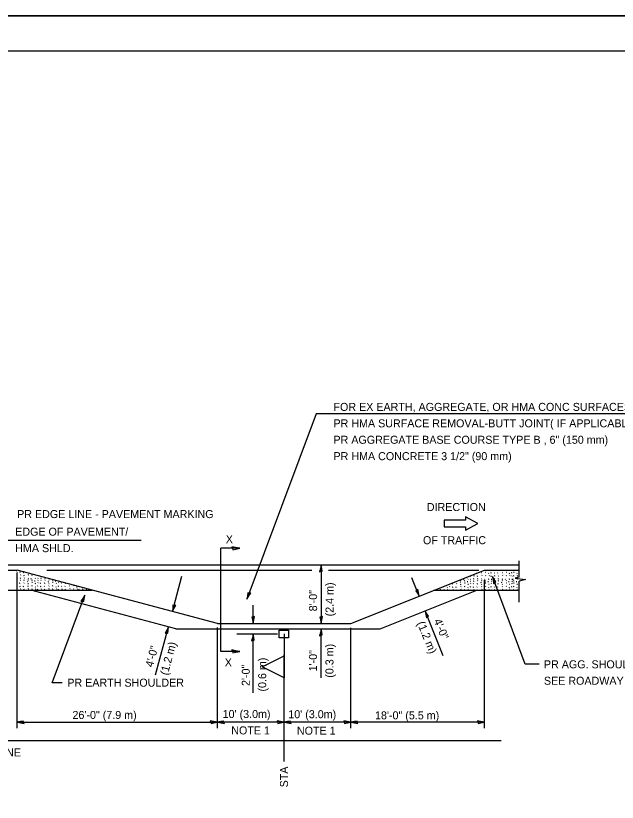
# Model space of a CAD drawing. Extents: x 69745 to 71785, y 66535 to 66975.
# Drawn here: x 70519.4 to 70691.1, y 66750.3 to 66974.8 of the extents above; entities that cross this region are included whole.
import ezdxf

# ---------------------------------------------------------------- set-up
doc = ezdxf.new("R2010")
doc.units = 0
for name, color, linetype in [('Design_PR_Back of Gutter or Curb line', 7, 'Continuous'), ('Design_PR_EOP', 7, 'Continuous'), ('Design_PR_Face of Curb line', 7, 'Continuous'), ('Design_PR_PMK Symbols', 7, 'Continuous'), ('Design_PR_Roadway Dimensions', 7, 'Continuous'), ('Design_PR_Roadway Notes', 7, 'Continuous'), ('Design_PR_Sidewalk', 7, 'Continuous'), ('Level 48', 7, 'Continuous'), ('ROW_EX ROW Line', 7, 'Continuous'), ('Sheets_50 Reference Boundary', 7, 'Continuous'), ('Sheets_General Details', 7, 'Continuous'), ('Sheets_Printer Plotting Border', 7, 'Continuous'), ('Stage_Construction Traffic Control', 7, 'Continuous'), ('Topo_Mailbox', 7, 'Continuous')]:
    doc.layers.add(name, color=color, linetype=linetype)

msp = doc.modelspace()

# ---------------------------------------------------------------- linework, layer by layer
at = {"layer": 'Design_PR_Back of Gutter or Curb line'}
for p, q in [((70499.84, 66810.87), (70541.23, 66810.87)), ((70565.12, 66799.84), (70523.77, 66810.87)), ((70623.42, 66799.84), (70650.98, 66810.87)), ((70638.65, 66810.87), (70663.12, 66810.87)), ((70565.12, 66799.84), (70623.42, 66799.84))]:
    msp.add_line(p, q, dxfattribs=at)
at = {"layer": 'Design_PR_EOP'}
for p, q in [((70499.84, 66816.58), (70519.8, 66816.58)), ((70653.15, 66816.58), (70663.12, 66816.58))]:
    msp.add_line(p, q, dxfattribs=at)
at = {"layer": 'Design_PR_Face of Curb line'}
for p, q in [((70519.7, 66816.03), (70519.85, 66816.11)), ((70519.71, 66815.06), (70519.86, 66815.14)), ((70520.6, 66815.96), (70520.75, 66816.04)), ((70520.76, 66815.14), (70520.91, 66815.22)), ((70521.57, 66815.9), (70521.72, 66815.98)), ((70521.73, 66815.08), (70521.88, 66815.15)), ((70523, 66815.24), (70523.15, 66815.32)), ((70524.04, 66815.18), (70524.19, 66815.25)), ((70650.96, 66815.7), (70651.11, 66815.78)), ((70652.3, 66815.86), (70652.45, 66815.94)), ((70652.39, 66815.04), (70652.54, 66815.12)), ((70653.43, 66815.95), (70653.57, 66816.02)), ((70653.43, 66814.98), (70653.58, 66815.05)), ((70654.32, 66815.58), (70654.47, 66815.66)), ((70654.39, 66816.56), (70654.44, 66816.58)), ((70654.48, 66814.99), (70654.63, 66815.06)), ((70655.01, 66815.83), (70655.16, 66815.91)), ((70655.91, 66815.77), (70656.06, 66815.84)), ((70656.88, 66815.7), (70657.03, 66815.78)), ((70658.22, 66816.54), (70658.31, 66816.58)), ((70658.22, 66815.86), (70658.37, 66815.94)), ((70658.3, 66815.04), (70658.45, 66815.12)), ((70659.34, 66815.95), (70659.49, 66816.02)), ((70659.35, 66814.98), (70659.5, 66815.05)), ((70660.24, 66815.58), (70660.39, 66815.66)), ((70660.31, 66816.56), (70660.36, 66816.58)), ((70660.4, 66814.99), (70660.55, 66815.06)), ((70660.93, 66815.83), (70661.08, 66815.91)), ((70661.49, 66815.95), (70661.64, 66816.02)), ((70661.5, 66814.98), (70661.65, 66815.05)), ((70662.39, 66815.58), (70662.54, 66815.66)), ((70662.46, 66816.56), (70662.51, 66816.58)), ((70662.55, 66814.99), (70662.69, 66815.06)), ((70519.76, 66813.58), (70519.91, 66813.66)), ((70519.77, 66812.98), (70519.92, 66813.06)), ((70519.79, 66814.16), (70519.94, 66814.24)), ((70520.52, 66812.84), (70520.67, 66812.92)), ((70520.66, 66813.66), (70520.81, 66813.74)), ((70520.69, 66814.32), (70520.84, 66814.4)), ((70521.71, 66812.85), (70521.86, 66812.93)), ((70521.78, 66813.75), (70521.93, 66813.82)), ((70521.81, 66814.26), (70521.96, 66814.33)), ((70522.75, 66813.23), (70522.9, 66813.31)), ((70522.9, 66813.76), (70523.05, 66813.83)), ((70522.91, 66812.71), (70523.06, 66812.79)), ((70522.93, 66814.19), (70523.08, 66814.27)), ((70523.75, 66814.13), (70523.9, 66814.2)), ((70524.02, 66813.7), (70524.17, 66813.77)), ((70524.03, 66813.1), (70524.17, 66813.17)), ((70524.77, 66813.48), (70524.92, 66813.55)), ((70524.95, 66814.21), (70525.1, 66814.29)), ((70525, 66812.73), (70525.15, 66812.81)), ((70525.68, 66813.58), (70525.83, 66813.66)), ((70525.69, 66812.98), (70525.84, 66813.06)), ((70525.71, 66814.16), (70525.86, 66814.24)), ((70526.43, 66812.84), (70526.58, 66812.92)), ((70526.58, 66813.66), (70526.72, 66813.74)), ((70526.61, 66814.32), (70526.76, 66814.4)), ((70527.63, 66812.85), (70527.78, 66812.93)), ((70527.7, 66813.75), (70527.84, 66813.82)), ((70527.73, 66814.26), (70527.88, 66814.33)), ((70528.67, 66813.23), (70528.82, 66813.31)), ((70528.82, 66813.76), (70528.97, 66813.83)), ((70528.83, 66812.71), (70528.97, 66812.79)), ((70529.94, 66813.7), (70530.09, 66813.77)), ((70529.94, 66813.1), (70530.09, 66813.17)), ((70530.69, 66813.48), (70530.84, 66813.55)), ((70530.92, 66812.73), (70531.07, 66812.81)), ((70531.6, 66812.98), (70531.75, 66813.06)), ((70532.35, 66812.84), (70532.5, 66812.92)), ((70533.55, 66812.85), (70533.63, 66812.89)), ((70646.23, 66813.04), (70646.38, 66813.11)), ((70646.37, 66813.56), (70646.52, 66813.64)), ((70647.23, 66813.93), (70647.38, 66814.01)), ((70647.49, 66813.5), (70647.64, 66813.57)), ((70647.5, 66812.9), (70647.65, 66812.98)), ((70648.24, 66813.28), (70648.39, 66813.36)), ((70648.42, 66814.02), (70648.57, 66814.09)), ((70649.1, 66814.86), (70649.25, 66814.94)), ((70649.15, 66813.38), (70649.3, 66813.46)), ((70649.16, 66812.78), (70649.31, 66812.86)), ((70649.18, 66813.97), (70649.33, 66814.04)), ((70650.05, 66813.46), (70650.2, 66813.54)), ((70650.08, 66814.12), (70650.23, 66814.2)), ((70650.15, 66814.95), (70650.3, 66815.02)), ((70651.12, 66814.88), (70651.27, 66814.96)), ((70651.17, 66813.55), (70651.32, 66813.63)), ((70651.2, 66814.06), (70651.35, 66814.14)), ((70652.14, 66813.04), (70652.29, 66813.11)), ((70652.29, 66813.56), (70652.44, 66813.64)), ((70652.32, 66814), (70652.47, 66814.07)), ((70653.14, 66813.93), (70653.29, 66814.01)), ((70653.41, 66813.5), (70653.56, 66813.57)), ((70653.42, 66812.9), (70653.56, 66812.98)), ((70654.16, 66813.28), (70654.31, 66813.36)), ((70654.34, 66814.02), (70654.49, 66814.09)), ((70655.02, 66814.86), (70655.17, 66814.94)), ((70655.07, 66813.38), (70655.22, 66813.46)), ((70655.08, 66812.78), (70655.23, 66812.86)), ((70655.1, 66813.97), (70655.25, 66814.04)), ((70655.97, 66813.46), (70656.11, 66813.54)), ((70656, 66814.12), (70656.15, 66814.2)), ((70656.06, 66814.95), (70656.21, 66815.02)), ((70657.04, 66814.88), (70657.19, 66814.96)), ((70657.09, 66813.55), (70657.23, 66813.63)), ((70657.12, 66814.06), (70657.27, 66814.14)), ((70658.06, 66813.04), (70658.21, 66813.11)), ((70658.21, 66813.56), (70658.36, 66813.64)), ((70658.24, 66814), (70658.39, 66814.07)), ((70659.06, 66813.93), (70659.21, 66814.01)), ((70659.33, 66813.5), (70659.48, 66813.57)), ((70659.33, 66812.9), (70659.48, 66812.98)), ((70660.08, 66813.28), (70660.23, 66813.36)), ((70660.26, 66814.02), (70660.41, 66814.09)), ((70660.94, 66814.86), (70661.09, 66814.94)), ((70660.99, 66813.38), (70661.14, 66813.46)), ((70660.99, 66812.78), (70661.14, 66812.86)), ((70661.02, 66813.97), (70661.17, 66814.04)), ((70661.27, 66813.96), (70661.36, 66814.01)), ((70661.48, 66813.5), (70661.62, 66813.57)), ((70661.48, 66812.9), (70661.63, 66812.98)), ((70662.22, 66813.28), (70662.37, 66813.36)), ((70662.4, 66814.02), (70662.55, 66814.09)), ((70663.08, 66814.86), (70663.12, 66814.88)), ((70519.7, 66812.01), (70519.85, 66812.09)), ((70519.71, 66811.04), (70519.86, 66811.12)), ((70520.6, 66811.94), (70520.75, 66812.02)), ((70520.76, 66811.12), (70520.91, 66811.2)), ((70521.57, 66811.88), (70521.72, 66811.95)), ((70521.73, 66811.06), (70521.88, 66811.13)), ((70522.91, 66812.04), (70523.06, 66812.12)), ((70523, 66811.22), (70523.15, 66811.3)), ((70524.04, 66812.13), (70524.18, 66812.2)), ((70524.04, 66811.15), (70524.19, 66811.23)), ((70524.93, 66811.76), (70525.08, 66811.84)), ((70525.09, 66811.16), (70525.24, 66811.24)), ((70525.62, 66812.01), (70525.77, 66812.09)), ((70525.63, 66811.04), (70525.78, 66811.12)), ((70526.52, 66811.94), (70526.67, 66812.02)), ((70526.67, 66811.12), (70526.82, 66811.2)), ((70527.49, 66811.88), (70527.64, 66811.95)), ((70527.65, 66811.06), (70527.8, 66811.13)), ((70528.83, 66812.04), (70528.98, 66812.12)), ((70528.91, 66811.22), (70529.06, 66811.3)), ((70529.95, 66812.13), (70530.1, 66812.2)), ((70529.96, 66811.15), (70530.11, 66811.23)), ((70530.85, 66811.76), (70531, 66811.84)), ((70531.01, 66811.16), (70531.16, 66811.24)), ((70531.54, 66812.01), (70531.69, 66812.09)), ((70531.55, 66811.04), (70531.7, 66811.12)), ((70532.44, 66811.94), (70532.58, 66812.02)), ((70532.59, 66811.12), (70532.74, 66811.2)), ((70533.41, 66811.88), (70533.56, 66811.95)), ((70533.56, 66811.06), (70533.71, 66811.13)), ((70534.75, 66812.04), (70534.9, 66812.12)), ((70534.83, 66811.22), (70534.98, 66811.3)), ((70535.87, 66812.13), (70536.02, 66812.2)), ((70535.88, 66811.15), (70536.03, 66811.23)), ((70536.77, 66811.76), (70536.92, 66811.84)), ((70536.92, 66811.16), (70537.07, 66811.24)), ((70537.46, 66811.04), (70537.61, 66811.12)), ((70538.51, 66811.12), (70538.66, 66811.2)), ((70539.48, 66811.06), (70539.63, 66811.13)), ((70639.3, 66810.87), (70639.43, 66810.94)), ((70640.55, 66811.02), (70640.7, 66811.1)), ((70641.59, 66811.93), (70641.74, 66812)), ((70641.6, 66810.96), (70641.75, 66811.03)), ((70642.49, 66811.56), (70642.64, 66811.64)), ((70642.64, 66810.97), (70642.79, 66811.04)), ((70643.18, 66811.81), (70643.32, 66811.89)), ((70643.24, 66810.87), (70643.33, 66810.92)), ((70643.99, 66812.64), (70644.14, 66812.72)), ((70644.07, 66811.75), (70644.22, 66811.82)), ((70644.23, 66810.92), (70644.38, 66811)), ((70645.04, 66811.68), (70645.19, 66811.76)), ((70645.18, 66812.65), (70645.33, 66812.73)), ((70645.22, 66810.87), (70645.35, 66810.94)), ((70646.38, 66812.51), (70646.53, 66812.59)), ((70646.39, 66811.84), (70646.54, 66811.92)), ((70646.47, 66811.02), (70646.62, 66811.1)), ((70647.51, 66811.93), (70647.66, 66812)), ((70647.52, 66810.96), (70647.67, 66811.03)), ((70648.41, 66811.56), (70648.56, 66811.64)), ((70648.47, 66812.53), (70648.62, 66812.61)), ((70648.56, 66810.97), (70648.71, 66811.04)), ((70649.09, 66811.81), (70649.24, 66811.89)), ((70649.15, 66810.87), (70649.25, 66810.92)), ((70649.91, 66812.64), (70650.06, 66812.72)), ((70649.99, 66811.75), (70650.14, 66811.82)), ((70650.15, 66810.92), (70650.3, 66811)), ((70650.96, 66811.68), (70651.11, 66811.76)), ((70651.1, 66812.65), (70651.25, 66812.73)), ((70651.13, 66810.87), (70651.27, 66810.94)), ((70652.3, 66812.51), (70652.45, 66812.59)), ((70652.3, 66811.84), (70652.45, 66811.92)), ((70652.39, 66811.02), (70652.54, 66811.1)), ((70653.43, 66811.93), (70653.57, 66812)), ((70653.43, 66810.96), (70653.58, 66811.03)), ((70654.32, 66811.56), (70654.47, 66811.64)), ((70654.39, 66812.53), (70654.54, 66812.61)), ((70654.48, 66810.97), (70654.63, 66811.04)), ((70655.01, 66811.81), (70655.16, 66811.89)), ((70655.07, 66810.87), (70655.17, 66810.92)), ((70655.82, 66812.64), (70655.97, 66812.72)), ((70655.91, 66811.75), (70656.06, 66811.82)), ((70656.06, 66810.92), (70656.21, 66811)), ((70656.88, 66811.68), (70657.03, 66811.76)), ((70657.02, 66812.65), (70657.17, 66812.73)), ((70657.05, 66810.87), (70657.19, 66810.94)), ((70658.22, 66812.51), (70658.36, 66812.59)), ((70658.22, 66811.84), (70658.37, 66811.92)), ((70658.3, 66811.02), (70658.45, 66811.1)), ((70659.34, 66811.93), (70659.49, 66812)), ((70659.35, 66810.96), (70659.5, 66811.03)), ((70660.24, 66811.56), (70660.39, 66811.64)), ((70660.31, 66812.53), (70660.46, 66812.61)), ((70660.4, 66810.97), (70660.55, 66811.04)), ((70660.93, 66811.81), (70661.08, 66811.89)), ((70660.99, 66810.87), (70661.09, 66810.92)), ((70661.49, 66811.93), (70661.64, 66812)), ((70661.5, 66810.96), (70661.65, 66811.03)), ((70662.39, 66811.56), (70662.54, 66811.64)), ((70662.46, 66812.53), (70662.6, 66812.61)), ((70662.55, 66810.97), (70662.69, 66811.04)), ((70663.07, 66811.81), (70663.12, 66811.84))]:
    msp.add_line(p, q, dxfattribs=at)
at = {"layer": 'Design_PR_PMK Symbols'}
msp.add_line((70511.25, 66818.08), (70663.12, 66818.08), dxfattribs=at)
at = {"layer": 'Design_PR_Roadway Dimensions'}
for p, q in [((70577.96, 66793.32), (70577.96, 66822.8)), ((70583.36, 66822.8), (70577.96, 66822.8)), ((70606.57, 66818.08), (70606.57, 66801.34)), ((70519.8, 66771.5), (70519.8, 66815.77)), ((70564.15, 66804.76), (70566.84, 66814.83)), ((70634.57, 66809.15), (70632.46, 66814.41)), ((70653.15, 66771.5), (70653.15, 66813.75)), ((70587.14, 66801.34), (70587.14, 66806.6)), ((70641.38, 66792.12), (70636.24, 66804.97)), ((70559.32, 66786.66), (70562.99, 66800.41)), ((70576.95, 66771.5), (70576.95, 66800.17)), ((70606.57, 66785.78), (70606.57, 66799.84)), ((70615.05, 66771.5), (70615.05, 66800.07)), ((70582.48, 66798.34), (70594.16, 66798.34)), ((70587.14, 66781.5), (70587.14, 66798.34)), ((70583.36, 66793.32), (70577.96, 66793.32)), ((70596, 66761.91), (70596, 66792.39)), ((70519.8, 66773.16), (70576.95, 66773.16)), ((70596, 66773.16), (70576.95, 66773.16)), ((70615.05, 66773.16), (70596, 66773.16)), ((70653.15, 66773.16), (70615.05, 66773.16))]:
    msp.add_line(p, q, dxfattribs=at)
for points in [[(70581.08, 66823.27), (70581.26, 66822.83), (70581.34, 66822.41), (70582.22, 66822.6), (70583.36, 66822.8), (70582.14, 66823.02)], [(70606.15, 66816.08), (70606.54, 66816.25), (70606.91, 66816.31), (70606.74, 66817.08), (70606.57, 66818.08), (70606.38, 66817.02)], [(70634.21, 66811.16), (70633.92, 66810.87), (70633.6, 66810.67), (70634.03, 66810.01), (70634.57, 66809.15), (70634.35, 66810.21)], [(70565.07, 66806.58), (70564.66, 66806.52), (70564.29, 66806.56), (70564.24, 66805.77), (70564.15, 66804.76), (70564.62, 66805.74)], [(70636.59, 66802.96), (70636.89, 66803.25), (70637.21, 66803.45), (70636.77, 66804.11), (70636.24, 66804.97), (70636.45, 66803.91)], [(70587.56, 66803.34), (70587.18, 66803.18), (70586.81, 66803.12), (70586.97, 66802.34), (70587.14, 66801.34), (70587.34, 66802.41)], [(70606.99, 66803.34), (70606.61, 66803.18), (70606.24, 66803.12), (70606.4, 66802.34), (70606.57, 66801.34), (70606.77, 66802.41)], [(70562.07, 66798.58), (70562.49, 66798.64), (70562.86, 66798.61), (70562.9, 66799.4), (70562.99, 66800.41), (70562.53, 66799.43)], [(70606.15, 66797.84), (70606.54, 66798.01), (70606.91, 66798.07), (70606.74, 66798.84), (70606.57, 66799.84), (70606.38, 66798.78)], [(70586.73, 66796.34), (70587.11, 66796.51), (70587.48, 66796.57), (70587.32, 66797.34), (70587.14, 66798.34), (70586.95, 66797.28)], [(70581.08, 66793.8), (70581.26, 66793.36), (70581.34, 66792.94), (70582.22, 66793.12), (70583.36, 66793.32), (70582.14, 66793.54)], [(70521.8, 66772.75), (70521.64, 66773.13), (70521.57, 66773.5), (70520.8, 66773.34), (70519.8, 66773.16), (70520.87, 66772.97)], [(70574.95, 66773.58), (70575.11, 66773.2), (70575.18, 66772.83), (70575.95, 66772.99), (70576.95, 66773.16), (70575.88, 66773.36)], [(70578.95, 66772.75), (70578.79, 66773.13), (70578.72, 66773.5), (70577.95, 66773.34), (70576.95, 66773.16), (70578.02, 66772.97)], [(70594, 66773.58), (70594.16, 66773.2), (70594.23, 66772.83), (70595, 66772.99), (70596, 66773.16), (70594.93, 66773.36)], [(70598, 66772.75), (70597.84, 66773.13), (70597.77, 66773.5), (70597, 66773.34), (70596, 66773.16), (70597.07, 66772.97)], [(70613.05, 66773.58), (70613.21, 66773.2), (70613.28, 66772.83), (70614.05, 66772.99), (70615.05, 66773.16), (70613.98, 66773.36)], [(70617.05, 66772.75), (70616.89, 66773.13), (70616.82, 66773.5), (70616.05, 66773.34), (70615.05, 66773.16), (70616.12, 66772.97)], [(70651.15, 66773.58), (70651.31, 66773.2), (70651.38, 66772.83), (70652.15, 66772.99), (70653.15, 66773.16), (70652.08, 66773.36)]]:
    msp.add_lwpolyline(points, close=True, dxfattribs=at)
at = {"layer": 'Design_PR_Roadway Notes'}
msp.add_line((70718.67, 66861.23), (70609.14, 66861.23), dxfattribs=at)
for points in [[(70609.14, 66861.23), (70605.15, 66861.19), (70585.4, 66808.28)], [(70555.25, 66825.07), (70513.6, 66825.07), (70508.99, 66816.7)], [(70668.8, 66789.72), (70664.81, 66789.76), (70655.48, 66814.76)], [(70532.64, 66784.41), (70529.8, 66784.41), (70539.13, 66809.42)]]:
    msp.add_lwpolyline(points, dxfattribs=at)
for points in [[(70655.79, 66812.74), (70656.09, 66813.03), (70656.41, 66813.22), (70655.99, 66813.89), (70655.48, 66814.76), (70655.67, 66813.69)], [(70538.04, 66807.69), (70538.46, 66807.71), (70538.83, 66807.64), (70538.95, 66808.42), (70539.13, 66809.42), (70538.58, 66808.48)], [(70586.49, 66810.01), (70586.07, 66809.99), (70585.7, 66810.06), (70585.59, 66809.28), (70585.4, 66808.28), (70585.95, 66809.21)]]:
    msp.add_lwpolyline(points, close=True, dxfattribs=at)
at = {"layer": 'Design_PR_Sidewalk'}
for p, q in [((70576.95, 66801.34), (70519.8, 66816.58)), ((70615.05, 66801.34), (70653.15, 66816.58)), ((70576.95, 66801.34), (70615.05, 66801.34))]:
    msp.add_line(p, q, dxfattribs=at)
at = {"layer": 'Level 48'}
msp.add_lwpolyline([(70425.03, 66974.85), (71105.03, 66974.85), (71105.03, 66534.85), (70425.03, 66534.85)], close=True, dxfattribs=at)
at = {"layer": 'ROW_EX ROW Line'}
msp.add_line((70499.84, 66767.9), (70657.99, 66767.9), dxfattribs=at)
at = {"layer": 'Sheets_50 Reference Boundary'}
msp.add_lwpolyline([(70465.03, 66964.85), (71095.03, 66964.85), (71095.03, 66564.85), (70465.03, 66564.85)], close=True, dxfattribs=at)
at = {"layer": 'Sheets_General Details'}
for p, q in [((71105.03, 66974.85), (70425.03, 66974.85)), ((70663.12, 66814.53), (70663.12, 66819.19)), ((70528.25, 66816.58), (70603.88, 66816.58)), ((70608.64, 66816.58), (70651.56, 66816.58)), ((70663.07, 66815.83), (70663.12, 66815.86)), ((70663.12, 66807.43), (70663.12, 66813.41))]:
    msp.add_line(p, q, dxfattribs=at)
msp.add_lwpolyline([(70465.03, 66964.85), (71095.03, 66964.85), (71095.03, 66544.85), (70465.03, 66544.85)], close=True, dxfattribs=at)
msp.add_lwpolyline([(70663.12, 66814.53), (70661.91, 66814.27), (70664.92, 66813.93), (70663.12, 66813.41)], dxfattribs=at)
at = {"layer": 'Sheets_Printer Plotting Border'}
msp.add_lwpolyline([(70425.03, 66534.85), (71105.03, 66534.85), (71105.03, 66974.85), (70425.03, 66974.85)], close=True, dxfattribs=at)
at = {"layer": 'Stage_Construction Traffic Control'}
msp.add_lwpolyline([(70641.72, 66830.87), (70641.72, 66828.97), (70647.75, 66828.97), (70647.75, 66828.02), (70651.25, 66829.92), (70647.75, 66831.83), (70647.75, 66830.87)], close=True, dxfattribs=at)
at = {"layer": 'Topo_Mailbox'}
for p, q in [((70595.98, 66798.34), (70595.98, 66785.84)), ((70589.73, 66788.97), (70595.98, 66792.09)), ((70595.98, 66785.84), (70589.73, 66788.97))]:
    msp.add_line(p, q, dxfattribs=at)
msp.add_lwpolyline([(70594.61, 66799.41), (70597.26, 66799.41), (70597.26, 66797.27), (70594.61, 66797.27)], close=True, dxfattribs=at)

# ---------------------------------------------------------------- texts
at = {"layer": 'Design_PR_Roadway Dimensions'}
for s, height, p in [('X', 2.29, (70579.36, 66824.25)), ('X', 2.29, (70579.07, 66789.1)), ('26\'-0" (7.9 m)', 2.286, (70535.61, 66774.08)), ("10' (3.0m)", 2.286, (70578.46, 66774.35)), ("10' (3.0m)", 2.286, (70597.2, 66774.29)), ('18\'-0" (5.5 m)', 2.286, (70621.95, 66773.97)), ('NOTE 1', 2.286, (70580.92, 66769.67)), ('NOTE 1', 2.286, (70599.66, 66769.6))]:
    msp.add_text(s, height=height, dxfattribs=at).set_placement(p)
for s, rotation, p in [('(2.4 m)', 90, (70610.11, 66803.38)), ('8\'-0"', 90, (70605.42, 66804.81)), ('(1.2 m)', 292.4437, (70633.88, 66801.42)), ('4\'-0"', 292.4437, (70638.65, 66802.16)), ('4\'-0"', 75.0637, (70558.55, 66788.71)), ('(1.2 m)', 75.0637, (70562.79, 66786.4)), ('(0.3 m)', 90, (70610.09, 66785.85)), ('1\'-0"', 90, (70605.4, 66787.66)), ('(0.6 m)', 90, (70590.9, 66781.91)), ('2\'-0"', 90, (70586.21, 66783.49))]:
    msp.add_text(s, height=2.286, rotation=rotation, dxfattribs=at).set_placement(p)
at = {"layer": 'Design_PR_Roadway Notes'}
for s, p in [('FOR EX EARTH, AGGREGATE, OR HMA CONC SURFACES:', (70610.09, 66862.03)), ('PR HMA SURFACE REMOVAL-BUTT JOINT( IF APPLICABLE)', (70610.09, 66857.34)), ('PR AGGREGATE BASE COURSE TYPE B , 6" (150 mm)', (70610.09, 66852.65)), ('PR HMA CONCRETE 3 1/2" (90 mm)', (70610.09, 66847.97)), ('DIRECTION', (70636.73, 66833.44)), ('PR EDGE LINE - PAVEMENT MARKING', (70519.82, 66831.43)), ('EDGE OF PAVEMENT/', (70519.27, 66826.4)), ('OF TRAFFIC', (70635.63, 66823.98)), ('HMA SHLD.', (70519.27, 66821.71)), ('PR AGG. SHOULDER (IF APPLICABLE) - ', (70670.14, 66788.54)), ('SEE ROADWAY TYPICAL SECTIONS', (70670.14, 66783.85)), ('PR EARTH SHOULDER', (70534.14, 66783.3)), ('R.O.W. LINE', (70503.26, 66763.39))]:
    msp.add_text(s, height=2.286, dxfattribs=at).set_placement(p)
msp.add_text('STA', height=2.286, rotation=90, dxfattribs=at).set_placement((70597.11, 66754.56))

doc.saveas('drawing.dxf')
